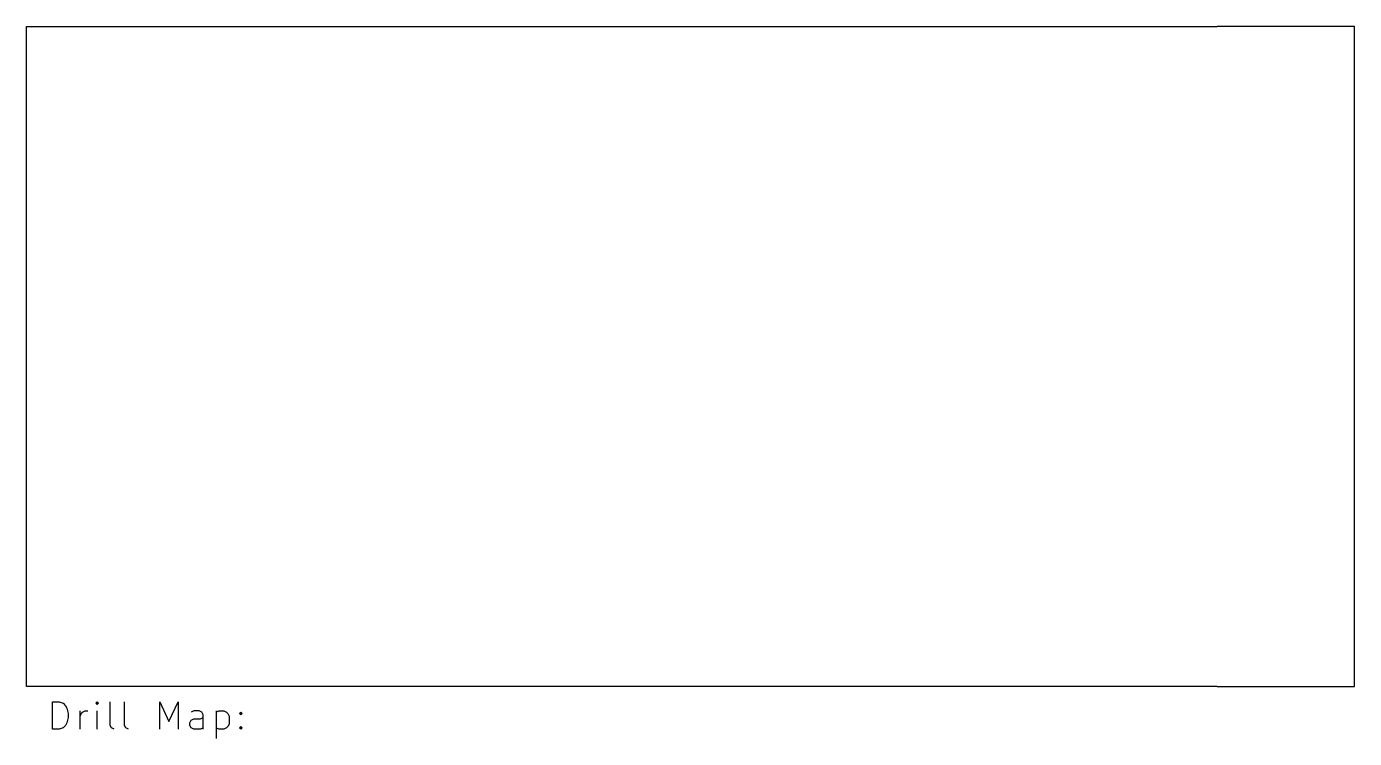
# Model space of a CAD drawing. Extents: x 28 to 173, y -146 to -68.
import ezdxf

# ---------------------------------------------------------------- set-up
doc = ezdxf.new("R2010")
doc.units = 0
doc.layers.add('BLACK', color=7, linetype='CONTINUOUS')

msp = doc.modelspace()

# ---------------------------------------------------------------- linework, layer by layer
at = {"layer": 'BLACK', "linetype": 'CONTINUOUS'}
for p, q in [((28, -68), (158, -68)), ((28, -140), (28, -68)), ((173, -68), (158, -68)), ((173, -140), (173, -68)), ((158, -140), (28, -140)), ((158, -140), (173, -140)), ((30.8393, -144.682), (30.8393, -141.682)), ((30.8393, -141.682), (31.5536, -141.682)), ((31.5536, -141.682), (31.9821, -141.825)), ((31.9821, -141.825), (32.2679, -142.111)), ((35.6964, -141.682), (35.5536, -141.825)), ((35.5536, -141.825), (35.6964, -141.968)), ((35.8393, -141.825), (35.6964, -141.682)), ((35.6964, -141.682), (35.6964, -141.968)), ((35.6964, -141.968), (35.8393, -141.825)), ((37.125, -144.254), (37.125, -141.682)), ((38.6964, -144.254), (38.6964, -141.682)), ((42.5536, -144.682), (42.5536, -141.682)), ((42.5536, -141.682), (43.5536, -143.825)), ((43.5536, -143.825), (44.5536, -141.682)), ((44.5536, -141.682), (44.5536, -144.682)), ((32.2679, -142.111), (32.4107, -142.396)), ((32.4107, -142.396), (32.5536, -142.968)), ((32.5536, -143.396), (32.4107, -143.968)), ((32.5536, -142.968), (32.5536, -143.396)), ((33.8393, -144.682), (33.8393, -142.682)), ((33.8393, -143.254), (33.9821, -142.968)), ((33.9821, -142.968), (34.125, -142.825)), ((34.125, -142.825), (34.4107, -142.682)), ((34.4107, -142.682), (34.6964, -142.682)), ((35.6964, -144.682), (35.6964, -142.682)), ((46.2679, -142.682), (45.9821, -142.825)), ((45.9821, -143.682), (46.2679, -143.539)), ((46.8393, -142.682), (46.2679, -142.682)), ((46.2679, -143.539), (46.9821, -143.539)), ((47.125, -142.825), (46.8393, -142.682)), ((46.9821, -143.539), (47.2679, -143.396)), ((47.2679, -143.111), (47.125, -142.825)), ((47.2679, -144.682), (47.2679, -143.111)), ((48.6964, -142.682), (48.6964, -145.682)), ((48.6964, -142.825), (48.9821, -142.682)), ((48.9821, -142.682), (49.5536, -142.682)), ((49.5536, -142.682), (49.8393, -142.825)), ((49.8393, -142.825), (49.9821, -142.968)), ((49.9821, -142.968), (50.125, -143.254)), ((50.125, -143.254), (50.125, -144.111)), ((51.2679, -142.968), (51.4107, -142.825)), ((51.4107, -143.111), (51.2679, -142.968)), ((51.4107, -142.825), (51.5536, -142.968)), ((51.4107, -142.825), (51.4107, -143.111)), ((51.5536, -142.968), (51.4107, -143.111)), ((31.5536, -144.682), (30.8393, -144.682)), ((31.9821, -144.539), (31.5536, -144.682)), ((32.2679, -144.254), (31.9821, -144.539)), ((32.4107, -143.968), (32.2679, -144.254)), ((37.2679, -144.539), (37.125, -144.254)), ((37.5536, -144.682), (37.2679, -144.539)), ((38.8393, -144.539), (38.6964, -144.254)), ((39.125, -144.682), (38.8393, -144.539)), ((45.8393, -143.968), (45.9821, -143.682)), ((45.8393, -144.254), (45.8393, -143.968)), ((45.9821, -144.539), (45.8393, -144.254)), ((46.2679, -144.682), (45.9821, -144.539)), ((46.9821, -144.682), (46.2679, -144.682)), ((47.2679, -144.539), (46.9821, -144.682)), ((48.9821, -144.682), (48.6964, -144.539)), ((49.5536, -144.682), (48.9821, -144.682)), ((49.8393, -144.539), (49.5536, -144.682)), ((49.9821, -144.396), (49.8393, -144.539)), ((50.125, -144.111), (49.9821, -144.396)), ((51.2679, -144.539), (51.4107, -144.396)), ((51.4107, -144.682), (51.2679, -144.539)), ((51.4107, -144.396), (51.5536, -144.539)), ((51.4107, -144.396), (51.4107, -144.682)), ((51.5536, -144.539), (51.4107, -144.682))]:
    msp.add_line(p, q, dxfattribs=at)

doc.saveas('drawing.dxf')
